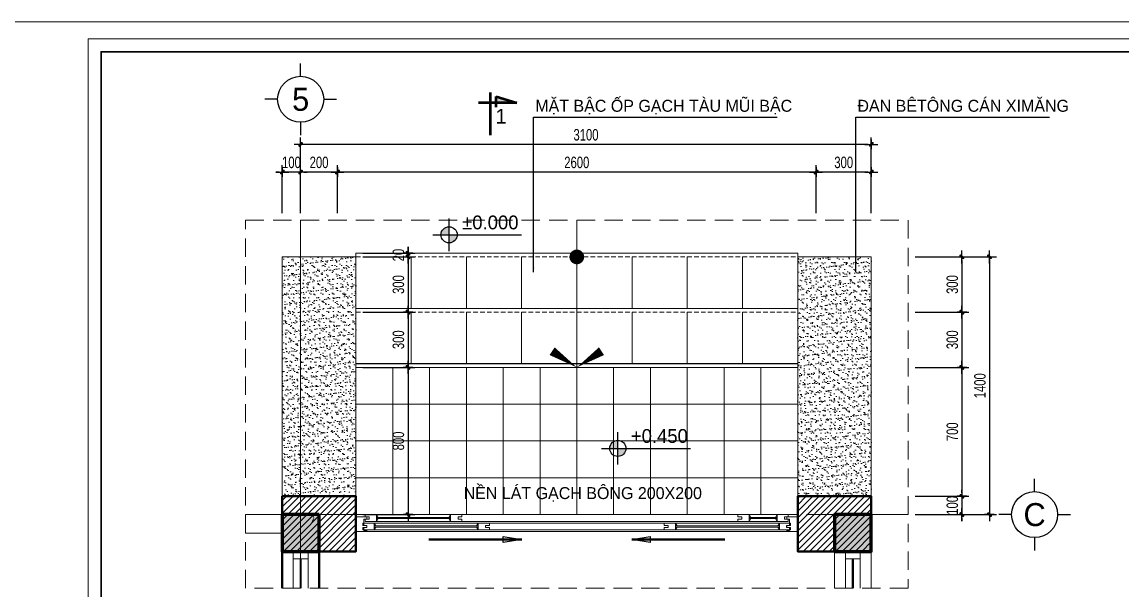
# Model space of a CAD drawing. Header units: inches. Extents: x 88947 to 296847, y 35049 to 161062.
# Drawn here: x 222946 to 228921, y 84469 to 87555 of the extents above; entities that cross this region are included whole.
import ezdxf
from ezdxf.enums import TextEntityAlignment as Align

# ---------------------------------------------------------------- set-up
doc = ezdxf.new("R2010")
doc.units = ezdxf.units.IN
doc.header["$MEASUREMENT"] = 0
doc.header["$PDMODE"] = 1
for name, pattern in [('ACAD_ISO03W100', [30, 12, -18]), ('CENTER', [50.8, 31.75, -6.35, 6.35, -6.35]), ('DASHED', [0.75, 0.5, -0.25])]:
    doc.linetypes.add(name, pattern=pattern)
for name, color, linetype, lineweight in [('A-Dims', 145, 'Continuous', 25), ('A-Text', 30, 'Continuous', 9), ('A-Wall', 2, 'Continuous', 35), ('CUA', 42, 'Continuous', 20), ('DIM', 7, 'Continuous', 25), ('GHICHU', 40, 'Continuous', 18), ('HACTH', 8, 'Continuous', 5), ('HATCH', 8, 'Continuous', 5), ('KHUNG 1', 6, 'Continuous', 70), ('KHUNG 2', 144, 'Continuous', 18), ('KY HIEU', 4, 'Continuous', 25), ('NETCAT', 4, 'Continuous', 53), ('NETMANH', 192, 'Continuous', 18), ('netthay', 254, 'Continuous', 25), ('THAY', 3, 'Continuous', 18), ('TRUC', 252, 'ACAD_ISO03W100', 13), ('TUONG', 4, 'Continuous', 50)]:
    doc.layers.add(name, color=color, linetype=linetype, lineweight=lineweight)
doc.layers.add('text', color=2, linetype='Continuous')
doc.styles.add('FRANKO', font='VFRANKO.TTF')
doc.styles.add('TEXT', font='VHELVCN.TTF')
doc.styles.add('tieude', font='VSOUVB.TTF')
doc.styles.add('VHELVEN', font='VHELVEN.TTF')
doc.styles.add('VNI-HELVE', font='VHELVEN.TTF')
doc.styles.add('VNI-HELVE-CONDENSE', font='VNARIAL.TTF', dxfattribs={"width": 0.7})
doc.dimstyles.new('TAS-50', dxfattribs={"dimscale": 25, "dimtxt": 2.5, "dimasz": 0.7, "dimexe": 1.5, "dimexo": 1.5, "dimgap": 0.8, "dimtad": 1, "dimdec": 0, "dimzin": 3, "dimdsep": 46, "dimtxsty": 'VNI-HELVE-CONDENSE', "dimblk": 'TICK', "dimcen": 2.5, "dimclrt": 71, "dimazin": 2, "dimtfac": 0.75, "dimtdec": 0, "dimtix": 1, "dimtmove": 2, "dimatfit": 2, "dimldrblk": 'TICK123', "dimfxl": 1.5, "dimtolj": 1, "dimtzin": 0, "dimarcsym": 0})
doc.dimstyles.new('TL 50', dxfattribs={"dimscale": 50, "dimtxt": 1.25, "dimasz": 0.5, "dimexe": 1, "dimexo": 1, "dimgap": 0.5, "dimtad": 1, "dimdec": 0, "dimzin": 3, "dimdsep": 46, "dimtxsty": 'VNI-HELVE-CONDENSE', "dimblk": 'DOT', "dimcen": 2, "dimclrt": 7, "dimazin": 2, "dimtfac": 0.75, "dimtdec": 0, "dimtix": 1, "dimtmove": 2, "dimatfit": 2, "dimfxl": 1.5, "dimtolj": 1, "dimtzin": 0, "dimarcsym": 0})
doc.dimstyles.new('TL100', dxfattribs={"dimscale": 0, "dimtxt": 250, "dimasz": 200, "dimexe": 100, "dimexo": 100, "dimgap": 100, "dimtad": 1, "dimdec": 0, "dimzin": 0, "dimdsep": 46, "dimtxsty": 'VNI-HELVE-CONDENSE', "dimblk": 'ARCHTICK', "dimcen": -6, "dimdle": 10, "dimclrd": 253, "dimclre": 256, "dimclrt": 256, "dimadec": 0, "dimazin": 0, "dimtfac": 0.005, "dimtdec": 0, "dimtix": 1, "dimtmove": 2, "dimatfit": 3, "dimldrblk": 'CLOSEDBLANK', "dimfxl": 1, "dimtolj": 1, "dimtzin": 0, "dimlwd": -1, "dimarcsym": 0})

# ---------------------------------------------------------------- blocks, each defined once
blk = doc.blocks.new('_ArchTick')
at = {"color": 0, "linetype": 'ByBlock', "const_width": 0.15}
blk.add_lwpolyline([(-0.5, -0.5), (0.5, 0.5)], dxfattribs=at)
blk = doc.blocks.new('khung ten')
at = {"layer": 'A-Wall', "ltscale": 0.7}
blk.add_lwpolyline([(267204, -219099), (305804, -219099), (305804, -190799), (267204, -190799)], close=True, dxfattribs=at)
at = {"layer": 'KHUNG 2', "ltscale": 0.7}
blk.add_lwpolyline([(267004, -219299), (306004, -219299), (306004, -190599), (267004, -190599)], close=True, dxfattribs=at)
at = {"layer": 'NETMANH', "ltscale": 0.7}
blk.add_lwpolyline([(265004, -220042), (307004, -220042), (307004, -190342), (265004, -190342)], close=True, dxfattribs=at)
blk = doc.blocks.new('TICK')
at = {"layer": 'A-Dims', "color": 1}
for p, q in [((-2, 0), (2, 0)), ((0, 1.5), (0, -1.5))]:
    blk.add_line(p, q, dxfattribs=at)
at = {"layer": 'A-Dims', "color": 1, "const_width": 0.788}
blk.add_lwpolyline([(-0.33, -0.35), (0.38, 0.38)], dxfattribs=at)
at = {"layer": 'A-Dims', "color": 1, "const_width": 0.394}
for points in [[(0.24, 0.52, -0.414214), (0.52, 0.52, -1)], [(0.52, 0.52, -0.414214), (0.52, 0.24, -1)], [(-0.47, -0.21, 0.414214), (-0.47, -0.49, 1)], [(-0.47, -0.49, 0.414214), (-0.19, -0.49, 1)]]:
    blk.add_lwpolyline(points, format="xyb", dxfattribs=at)
blk = doc.blocks.new('*D1232')
at = {"layer": 'Defpoints', "color": 0}
for p in [(227259.6, 86739.5), (227259.6, 86478.3), (227559.6, 86478.3)]:
    blk.add_point(p, dxfattribs=at)
at = {"layer": 'DIM', "color": 0, "lineweight": -2}
for p, q in [((227259.6, 86515.8), (227259.6, 86777)), ((227559.6, 86515.8), (227559.6, 86777)), ((227542.1, 86739.5), (227277.1, 86739.5))]:
    blk.add_line(p, q, dxfattribs=at)
at = {"layer": 'DIM', "color": 0, "lineweight": -2, "xscale": 17.5, "yscale": 17.5, "zscale": 17.5, "rotation": 180}
blk.add_blockref('TICK', (227259.6, 86739.5), dxfattribs=at)
at = {"layer": 'DIM', "color": 0, "lineweight": -2, "xscale": 17.5, "yscale": 17.5, "zscale": 17.5}
blk.add_blockref('TICK', (227559.6, 86739.5), dxfattribs=at)
at = {"layer": 'DIM', "color": 71, "insert": (227409.6, 86791.5), "char_height": 62.5, "attachment_point": 5, "style": 'VNI-HELVE-CONDENSE'}
blk.add_mtext('\\A1;300', dxfattribs=at)
blk = doc.blocks.new('TICK123')
at = {"layer": 'A-Dims', "color": 1}
blk.add_lwpolyline([(0.05, 0, 0, 0.84, 0), (-2.11, 0, 8.4, 8.4, 0)], format="xyseb", dxfattribs=at)
blk = doc.blocks.new('*D1233')
at = {"layer": 'Defpoints', "color": 0}
for p in [(224659.6, 86739.5), (224659.6, 86478.3), (227259.6, 86478.3)]:
    blk.add_point(p, dxfattribs=at)
at = {"layer": 'DIM', "color": 0, "lineweight": -2}
for p, q in [((224659.6, 86515.8), (224659.6, 86777)), ((227259.6, 86515.8), (227259.6, 86777)), ((227242.1, 86739.5), (224677.1, 86739.5))]:
    blk.add_line(p, q, dxfattribs=at)
at = {"layer": 'DIM', "color": 0, "lineweight": -2, "xscale": 17.5, "yscale": 17.5, "zscale": 17.5, "rotation": 180}
blk.add_blockref('TICK', (224659.6, 86739.5), dxfattribs=at)
at = {"layer": 'DIM', "color": 0, "lineweight": -2, "xscale": 17.5, "yscale": 17.5, "zscale": 17.5}
blk.add_blockref('TICK', (227259.6, 86739.5), dxfattribs=at)
at = {"layer": 'DIM', "color": 71, "insert": (225959.6, 86791.4), "char_height": 62.5, "attachment_point": 5, "style": 'VNI-HELVE-CONDENSE'}
blk.add_mtext('\\A1;2600', dxfattribs=at)
blk = doc.blocks.new('*D1234')
at = {"layer": 'Defpoints', "color": 0}
for p in [(224459.6, 86739.5), (224459.6, 86478.3), (224659.6, 86478.3)]:
    blk.add_point(p, dxfattribs=at)
at = {"layer": 'DIM', "color": 0, "lineweight": -2}
for p, q in [((224459.6, 86515.8), (224459.6, 86777)), ((224659.6, 86515.8), (224659.6, 86777)), ((224642.1, 86739.5), (224477.1, 86739.5))]:
    blk.add_line(p, q, dxfattribs=at)
at = {"layer": 'DIM', "color": 0, "lineweight": -2, "xscale": 17.5, "yscale": 17.5, "zscale": 17.5, "rotation": 180}
blk.add_blockref('TICK', (224459.6, 86739.5), dxfattribs=at)
at = {"layer": 'DIM', "color": 0, "lineweight": -2, "xscale": 17.5, "yscale": 17.5, "zscale": 17.5}
blk.add_blockref('TICK', (224659.6, 86739.5), dxfattribs=at)
at = {"layer": 'DIM', "color": 71, "insert": (224559.6, 86791.4), "char_height": 62.5, "attachment_point": 5, "style": 'VNI-HELVE-CONDENSE'}
blk.add_mtext('\\A1;200', dxfattribs=at)
blk = doc.blocks.new('*D1235')
at = {"layer": 'Defpoints', "color": 0}
for p in [(224359.6, 86739.5), (224359.6, 86478.3), (224459.6, 86478.3)]:
    blk.add_point(p, dxfattribs=at)
at = {"layer": 'DIM', "color": 0, "lineweight": -2}
for p, q in [((224359.6, 86515.8), (224359.6, 86777)), ((224459.6, 86515.8), (224459.6, 86777)), ((224342.1, 86739.5), (224324.6, 86739.5)), ((224459.6, 86739.5), (224359.6, 86739.5)), ((224477.1, 86739.5), (224494.6, 86739.5))]:
    blk.add_line(p, q, dxfattribs=at)
at = {"layer": 'DIM', "color": 0, "lineweight": -2, "xscale": 17.5, "yscale": 17.5, "zscale": 17.5}
blk.add_blockref('TICK', (224359.6, 86739.5), dxfattribs=at)
at = {"layer": 'DIM', "color": 0, "lineweight": -2, "xscale": 17.5, "yscale": 17.5, "zscale": 17.5, "rotation": 180}
blk.add_blockref('TICK', (224459.6, 86739.5), dxfattribs=at)
at = {"layer": 'DIM', "color": 71, "insert": (224409.6, 86791.4), "char_height": 62.5, "attachment_point": 5, "style": 'VNI-HELVE-CONDENSE'}
blk.add_mtext('\\A1;100', dxfattribs=at)
blk = doc.blocks.new('*D1236')
at = {"layer": 'Defpoints', "color": 0}
for p in [(224459.6, 86889.5), (224459.6, 86478.3), (227559.6, 86478.3)]:
    blk.add_point(p, dxfattribs=at)
at = {"layer": 'DIM', "color": 0, "lineweight": -2}
for p, q in [((224459.6, 86515.8), (224459.6, 86927)), ((227542.1, 86889.5), (224477.1, 86889.5)), ((227559.6, 86515.8), (227559.6, 86927))]:
    blk.add_line(p, q, dxfattribs=at)
at = {"layer": 'DIM', "color": 0, "lineweight": -2, "xscale": 17.5, "yscale": 17.5, "zscale": 17.5, "rotation": 180}
blk.add_blockref('TICK', (224459.6, 86889.5), dxfattribs=at)
at = {"layer": 'DIM', "color": 0, "lineweight": -2, "xscale": 17.5, "yscale": 17.5, "zscale": 17.5}
blk.add_blockref('TICK', (227559.6, 86889.5), dxfattribs=at)
at = {"layer": 'DIM', "color": 71, "insert": (226009.6, 86941.5), "char_height": 62.5, "attachment_point": 5, "style": 'VNI-HELVE-CONDENSE'}
blk.add_mtext('\\A1;3100', dxfattribs=at)
blk = doc.blocks.new('*D1237')
at = {"layer": 'Defpoints', "color": 0}
for p in [(227759.6, 86278.3), (227759.6, 85978.3), (228051.5, 85978.3)]:
    blk.add_point(p, dxfattribs=at)
at = {"layer": 'DIM', "color": 0, "lineweight": -2}
for p, q in [((227797.1, 86278.3), (228089, 86278.3)), ((228051.5, 86260.8), (228051.5, 85995.8)), ((227797.1, 85978.3), (228089, 85978.3))]:
    blk.add_line(p, q, dxfattribs=at)
at = {"layer": 'DIM', "color": 0, "lineweight": -2, "xscale": 17.5, "yscale": 17.5, "zscale": 17.5}
for p, rotation in [((228051.5, 86278.3), 90), ((228051.5, 85978.3), 270)]:
    blk.add_blockref('TICK', p, dxfattribs=dict(at, rotation=rotation))
at = {"layer": 'DIM', "color": 71, "insert": (227999.6, 86128.3), "char_height": 62.5, "attachment_point": 5, "rotation": 90, "style": 'VNI-HELVE-CONDENSE'}
blk.add_mtext('\\A1;300', dxfattribs=at)
blk = doc.blocks.new('*D1238')
at = {"layer": 'Defpoints', "color": 0}
for p in [(227759.6, 85978.3), (227759.6, 85678.3), (228051.5, 85678.3)]:
    blk.add_point(p, dxfattribs=at)
at = {"layer": 'DIM', "color": 0, "lineweight": -2}
for p, q in [((227797.1, 85978.3), (228089, 85978.3)), ((228051.5, 85960.8), (228051.5, 85695.8)), ((227797.1, 85678.3), (228089, 85678.3))]:
    blk.add_line(p, q, dxfattribs=at)
at = {"layer": 'DIM', "color": 0, "lineweight": -2, "xscale": 17.5, "yscale": 17.5, "zscale": 17.5}
for p, rotation in [((228051.5, 85978.3), 90), ((228051.5, 85678.3), 270)]:
    blk.add_blockref('TICK', p, dxfattribs=dict(at, rotation=rotation))
at = {"layer": 'DIM', "color": 71, "insert": (227999.6, 85828.3), "char_height": 62.5, "attachment_point": 5, "rotation": 90, "style": 'VNI-HELVE-CONDENSE'}
blk.add_mtext('\\A1;300', dxfattribs=at)
blk = doc.blocks.new('*D1239')
at = {"layer": 'Defpoints', "color": 0}
for p in [(227759.6, 85678.3), (227759.6, 84978.3), (228051.5, 84978.3)]:
    blk.add_point(p, dxfattribs=at)
at = {"layer": 'DIM', "color": 0, "lineweight": -2}
for p, q in [((227797.1, 85678.3), (228089, 85678.3)), ((228051.5, 85660.8), (228051.5, 84995.8)), ((227797.1, 84978.3), (228089, 84978.3))]:
    blk.add_line(p, q, dxfattribs=at)
at = {"layer": 'DIM', "color": 0, "lineweight": -2, "xscale": 17.5, "yscale": 17.5, "zscale": 17.5}
for p, rotation in [((228051.5, 85678.3), 90), ((228051.5, 84978.3), 270)]:
    blk.add_blockref('TICK', p, dxfattribs=dict(at, rotation=rotation))
at = {"layer": 'DIM', "color": 71, "insert": (227999.7, 85328.3), "char_height": 62.5, "attachment_point": 5, "rotation": 90, "style": 'VNI-HELVE-CONDENSE'}
blk.add_mtext('\\A1;700', dxfattribs=at)
blk = doc.blocks.new('*D1240')
at = {"layer": 'Defpoints', "color": 0}
for p in [(227759.6, 86278.3), (227759.6, 84878.3), (228201.5, 84878.3)]:
    blk.add_point(p, dxfattribs=at)
at = {"layer": 'DIM', "color": 0, "lineweight": -2}
for p, q in [((227797.1, 86278.3), (228239, 86278.3)), ((228201.5, 86260.8), (228201.5, 84895.8)), ((227797.1, 84878.3), (228239, 84878.3))]:
    blk.add_line(p, q, dxfattribs=at)
at = {"layer": 'DIM', "color": 0, "lineweight": -2, "xscale": 17.5, "yscale": 17.5, "zscale": 17.5}
for p, rotation in [((228201.5, 86278.3), 90), ((228201.5, 84878.3), 270)]:
    blk.add_blockref('TICK', p, dxfattribs=dict(at, rotation=rotation))
at = {"layer": 'DIM', "color": 71, "insert": (228149.7, 85578.3), "char_height": 62.5, "attachment_point": 5, "rotation": 90, "style": 'VNI-HELVE-CONDENSE'}
blk.add_mtext('\\A1;1400', dxfattribs=at)
blk = doc.blocks.new('TRUCCOT')
for p, q in [((0, -140), (0, 0)), ((-250, -390), (-390, -390)), ((250, -390), (390, -390)), ((0, -640), (0, -780))]:
    blk.add_line(p, q)
blk.add_circle((0, -390), 250)
at = {"layer": 'GHICHU', "style": 'VHELVEN'}
blk.add_attdef('TRUC', text='', height=280, dxfattribs=at).set_placement((0, -390), align=Align.MIDDLE_CENTER)
blk = doc.blocks.new('*D2847')
at = {"layer": 'Defpoints', "color": 0}
for p in [(224759.6, 86298.3), (224759.6, 86278.3), (225042.7, 86278.3)]:
    blk.add_point(p, dxfattribs=at)
at = {"layer": 'DIM', "color": 0, "lineweight": -2}
for p, q in [((224797.1, 86298.3), (225080.2, 86298.3)), ((225042.7, 86315.8), (225042.7, 86333.3)), ((225042.7, 86298.3), (225042.7, 86278.3)), ((224797.1, 86278.3), (225080.2, 86278.3)), ((225042.7, 86260.8), (225042.7, 86243.3))]:
    blk.add_line(p, q, dxfattribs=at)
at = {"layer": 'DIM', "color": 0, "lineweight": -2, "xscale": 17.5, "yscale": 17.5, "zscale": 17.5}
for p, rotation in [((225042.7, 86298.3), 270), ((225042.7, 86278.3), 90)]:
    blk.add_blockref('TICK', p, dxfattribs=dict(at, rotation=rotation))
at = {"layer": 'DIM', "color": 71, "insert": (224990.8, 86288.3), "char_height": 62.5, "attachment_point": 5, "rotation": 90, "style": 'VNI-HELVE-CONDENSE'}
blk.add_mtext('\\A1;20', dxfattribs=at)
blk = doc.blocks.new('*D2848')
at = {"layer": 'Defpoints', "color": 0}
for p in [(224759.6, 86278.3), (224759.6, 85978.3), (225042.7, 85978.3)]:
    blk.add_point(p, dxfattribs=at)
at = {"layer": 'DIM', "color": 0, "lineweight": -2}
for p, q in [((224797.1, 86278.3), (225080.2, 86278.3)), ((225042.7, 86260.8), (225042.7, 85995.8)), ((224797.1, 85978.3), (225080.2, 85978.3))]:
    blk.add_line(p, q, dxfattribs=at)
at = {"layer": 'DIM', "color": 0, "lineweight": -2, "xscale": 17.5, "yscale": 17.5, "zscale": 17.5}
for p, rotation in [((225042.7, 86278.3), 90), ((225042.7, 85978.3), 270)]:
    blk.add_blockref('TICK', p, dxfattribs=dict(at, rotation=rotation))
at = {"layer": 'DIM', "color": 71, "insert": (224990.8, 86128.3), "char_height": 62.5, "attachment_point": 5, "rotation": 90, "style": 'VNI-HELVE-CONDENSE'}
blk.add_mtext('\\A1;300', dxfattribs=at)
blk = doc.blocks.new('*D2849')
at = {"layer": 'Defpoints', "color": 0}
for p in [(224759.6, 85978.3), (224759.6, 85678.3), (225042.7, 85678.3)]:
    blk.add_point(p, dxfattribs=at)
at = {"layer": 'DIM', "color": 0, "lineweight": -2}
for p, q in [((224797.1, 85978.3), (225080.2, 85978.3)), ((225042.7, 85960.8), (225042.7, 85695.8)), ((224797.1, 85678.3), (225080.2, 85678.3))]:
    blk.add_line(p, q, dxfattribs=at)
at = {"layer": 'DIM', "color": 0, "lineweight": -2, "xscale": 17.5, "yscale": 17.5, "zscale": 17.5}
for p, rotation in [((225042.7, 85978.3), 90), ((225042.7, 85678.3), 270)]:
    blk.add_blockref('TICK', p, dxfattribs=dict(at, rotation=rotation))
at = {"layer": 'DIM', "color": 71, "insert": (224990.8, 85828.3), "char_height": 62.5, "attachment_point": 5, "rotation": 90, "style": 'VNI-HELVE-CONDENSE'}
blk.add_mtext('\\A1;300', dxfattribs=at)
blk = doc.blocks.new('*D2850')
at = {"layer": 'Defpoints', "color": 0}
for p in [(224759.6, 85678.3), (224759.6, 84878.3), (225042.7, 84878.3)]:
    blk.add_point(p, dxfattribs=at)
at = {"layer": 'DIM', "color": 0, "lineweight": -2}
for p, q in [((224797.1, 85678.3), (225080.2, 85678.3)), ((225042.7, 85660.8), (225042.7, 84895.8)), ((224797.1, 84878.3), (225080.2, 84878.3))]:
    blk.add_line(p, q, dxfattribs=at)
at = {"layer": 'DIM', "color": 0, "lineweight": -2, "xscale": 17.5, "yscale": 17.5, "zscale": 17.5}
for p, rotation in [((225042.7, 85678.3), 90), ((225042.7, 84878.3), 270)]:
    blk.add_blockref('TICK', p, dxfattribs=dict(at, rotation=rotation))
at = {"layer": 'DIM', "color": 71, "insert": (224990.8, 85278.3), "char_height": 62.5, "attachment_point": 5, "rotation": 90, "style": 'VNI-HELVE-CONDENSE'}
blk.add_mtext('\\A1;800', dxfattribs=at)
blk = doc.blocks.new('cd2')
h = blk.add_hatch(color=256)
h.paths.add_polyline_path([(0, 110, 0.414214), (-110, 0), (0, 0)])
h.paths.add_polyline_path([(0, -110, 0.414214), (110, 0), (0, 0)])
for p, q in [((0, -220), (0, 220)), ((-220, 0), (985, 0))]:
    blk.add_line(p, q)
blk.add_circle((0, 0), 110)
at = {"style": 'TEXT'}
blk.add_attdef('CAO ÑOÄ', (178, 75), '', height=200, dxfattribs=at)
blk = doc.blocks.new('dc')
at = {"layer": 'NETCAT'}
blk.add_hatch(color=256, dxfattribs=at).paths.add_polyline_path([(828, 672), (828, 147), (989, 147)])
for p, q in [((828, 672), (828, -310)), ((989, 147), (828, 672)), ((0, 0), (1087, 0)), ((717, 147), (989, 147))]:
    blk.add_line(p, q, dxfattribs=at)
at = {"style": 'VNI-HELVE', "flags": 4}
blk.add_attdef('E', text='', height=375, dxfattribs=at).set_placement((482, 272), align=Align.MIDDLE_CENTER)
blk = doc.blocks.new('_Dot')
at = {"layer": 'netthay', "color": 0, "lineweight": -2}
blk.add_line((-0.5, 0), (-1, 0), dxfattribs=at)
at = {"layer": 'netthay', "color": 0, "const_width": 0.5}
blk.add_lwpolyline([(-0.25, 0, 1), (0.25, 0, 1)], format="xyb", close=True, dxfattribs=at)
blk = doc.blocks.new('*D2464')
at = {"layer": 'Defpoints', "color": 0}
for p in [(227759.6, 84978.3), (227759.6, 84878.3), (228051.5, 84878.3)]:
    blk.add_point(p, dxfattribs=at)
at = {"layer": 'DIM', "color": 0, "lineweight": -2}
for p, q in [((227797.1, 84978.3), (228089, 84978.3)), ((228051.5, 84995.8), (228051.5, 85013.3)), ((228051.5, 84978.3), (228051.5, 84878.3)), ((227797.1, 84878.3), (228089, 84878.3)), ((228051.5, 84860.8), (228051.5, 84843.3))]:
    blk.add_line(p, q, dxfattribs=at)
at = {"layer": 'DIM', "color": 0, "lineweight": -2, "xscale": 17.5, "yscale": 17.5, "zscale": 17.5}
for p, rotation in [((228051.5, 84978.3), 270), ((228051.5, 84878.3), 90)]:
    blk.add_blockref('TICK', p, dxfattribs=dict(at, rotation=rotation))
at = {"layer": 'DIM', "color": 71, "insert": (227999.7, 84928.3), "char_height": 62.5, "attachment_point": 5, "rotation": 90, "style": 'VNI-HELVE-CONDENSE'}
blk.add_mtext('\\A1;100', dxfattribs=at)

msp = doc.modelspace()

# ---------------------------------------------------------------- hatches: boundary and pattern name
at = {"layer": 'HACTH'}
h = msp.add_hatch(dxfattribs=at)
h.set_pattern_fill('TAS_GACH300X300', color=256, style=0, pattern_type=2)
h.set_pattern_definition([(0, (224759.63, 85998.67), (0, 300), []), (90, (224759.63, 85998.67), (-300, 2e-14), [300, 0])])
h.paths.add_polyline_path([(225959.6, 85998.3), (225959.6, 86258.3, -0.414214), (225939.6, 86278.3), (224759.6, 86278.3), (224759.6, 85998.3)])
h.paths.add_polyline_path([(224943.3, 86241.1), (224943.3, 86335.5), (225038.3, 86335.5), (225038.3, 86241.1)], flags=9)
h.paths.add_polyline_path([(224943.2, 86064.4), (224943.2, 86192.2), (225038.3, 86192.2), (225038.3, 86064.4)], flags=24)
h = msp.add_hatch(dxfattribs=at)
h.set_pattern_fill('AR-SAND', color=256, scale=20, style=0)
h.set_pattern_definition([(37.5, (224359.634, 84878.298), (-1.2599, 38.5365), [0, -30.4, 0, -34, 0, -32.5]), (7.5, (224359.634, 84878.3), (35.3955, 56.443), [0, -16.4, 0, -27.4, 0, -10.5]), (327.5, (224335.034, 84878.298), (62.2828, 0.1132), [0, -10, 0, -36, 0, -47]), (317.5, (224335.034, 84878.3), (60.1225, 17.5535), [0, -5, 0, -23.6, 0, -27])])
h.paths.add_polyline_path([(224459.6, 84978.3), (224759.6, 84978.3), (224759.6, 86278.3), (224459.6, 86278.3)])
h.paths.add_polyline_path([(224359.6, 84978.3), (224459.6, 84978.3), (224459.6, 86278.3), (224359.6, 86278.3)])
h = msp.add_hatch(dxfattribs=at)
h.set_pattern_fill('TAS_GACH300X300', color=256, style=0, pattern_type=2)
h.set_pattern_definition([(0, (225959.63, 85998.67), (0, 300), []), (90, (225959.63, 85998.67), (-300, 2e-14), [300, 0])])
h.paths.add_polyline_path([(227159.6, 85998.3), (227159.6, 86278.3), (225979.6, 86278.3, -0.414214), (225959.6, 86258.3), (225959.6, 85998.3)])
h = msp.add_hatch(dxfattribs=at)
h.set_pattern_fill('AR-SAND', color=256, scale=20, style=0)
h.set_pattern_definition([(37.5, (165411.345, 105828.11), (-1.259867, 38.536475), [0, -30.4, 0, -34, 0, -32.5]), (7.5, (165411.345, 105828.11), (35.395534, 56.44292), [0, -16.4, 0, -27.4, 0, -10.5]), (327.5, (165386.745, 105828.11), (62.282837, 0.113181), [0, -10, 0, -36, 0, -47]), (317.5, (165386.745, 105828.11), (60.12253, 17.55351), [0, -5, 0, -23.6, 0, -27])])
h.paths.add_polyline_path([(227159.6, 84978.3), (227559.6, 84978.3), (227559.6, 86278.3), (227159.6, 86278.3)])
h = msp.add_hatch(dxfattribs=at)
h.set_pattern_fill('TAS_GACH300X300', color=256, style=0, pattern_type=2)
h.set_pattern_definition([(0, (224759.63, 85698.67), (0, 300), []), (90, (224759.63, 85698.67), (-300, 2e-14), [300, 0])])
h.paths.add_polyline_path([(227159.6, 85698.3), (227159.6, 85978.3), (225959.6, 85978.3), (225959.6, 85698.3)])
h.paths.add_polyline_path([(225959.6, 85698.3), (225959.6, 85978.3), (224759.6, 85978.3), (224759.6, 85698.3)])
h.paths.add_polyline_path([(224943.2, 85764.4), (224943.2, 85892.2), (225038.3, 85892.2), (225038.3, 85764.4)], flags=24)
at = {"layer": 'HATCH'}
h = msp.add_hatch(dxfattribs=at)
h.set_pattern_fill('TAS_GACH400X400', color=256, scale=0.5, style=0, pattern_type=2)
h.set_pattern_definition([(0, (227159.63, 84878.49), (0, 200), []), (90, (227159.63, 84878.49), (-200, 1e-14), [200, 0])])
h.paths.add_polyline_path([(224759.6, 85678.3), (227159.6, 85678.3), (227159.6, 84878.3), (224759.6, 84878.3)])
h = msp.add_hatch(dxfattribs=at)
h.set_pattern_fill('ANSI31', color=256, scale=200, style=0)
h.set_pattern_definition([(45, (224359.634, 84778.298), (-17.6777, 17.6777), [])])
h.paths.add_polyline_path([(224359.6, 84678.3), (224759.6, 84678.3), (224759.6, 84978.3), (224359.6, 84978.3)])
h = msp.add_hatch(dxfattribs=at)
h.set_pattern_fill('ANSI31', color=256, scale=200, style=0)
h.set_pattern_definition([(45, (227259.634, 84678.298), (-17.6777, 17.6777), [])])
h.paths.add_polyline_path([(227559.6, 84678.3), (227159.6, 84678.3), (227159.6, 84978.3), (227559.6, 84978.3)])

# ---------------------------------------------------------------- linework, layer by layer
at = {"layer": 'CUA', "ltscale": 0.5}
for p, q in [((224530.6, 84862.8), (224521.6, 84878.3)), ((224521.6, 84841.3), (224530.6, 84856.8)), ((224880.6, 84862.8), (224871.6, 84878.3)), ((225273.6, 84862.8), (224871.6, 84862.8)), ((225273.6, 84856.8), (224871.6, 84856.8)), ((224871.6, 84841.3), (224880.6, 84856.8)), ((225264.6, 84862.8), (225273.6, 84878.3)), ((225273.6, 84841.3), (225264.6, 84856.8)), ((226904.6, 84862.8), (226895.6, 84878.3)), ((227047.6, 84862.8), (226895.6, 84862.8)), ((227047.6, 84856.8), (226895.6, 84856.8)), ((226895.6, 84841.3), (226904.6, 84856.8)), ((227038.6, 84862.8), (227047.6, 84878.3)), ((227047.6, 84841.3), (227038.6, 84856.8)), ((224868.1, 84816.8), (224859.1, 84832.3)), ((224859.1, 84816.8), (225423.6, 84816.8)), ((224859.1, 84810.8), (225423.6, 84810.8)), ((224859.1, 84795.3), (224868.1, 84810.8)), ((225414.6, 84816.8), (225423.6, 84832.3)), ((225423.6, 84795.3), (225414.6, 84810.8)), ((226504.6, 84816.8), (226495.6, 84832.3)), ((227060.1, 84816.8), (226495.6, 84816.8)), ((227060.1, 84810.8), (226495.6, 84810.8)), ((226495.6, 84795.3), (226504.6, 84810.8)), ((227051.1, 84816.8), (227060.1, 84832.3)), ((227060.1, 84795.3), (227051.1, 84810.8))]:
    msp.add_line(p, q, dxfattribs=at)
for points in [[(224818.6, 84791.4), (224818.6, 84785.8), (224759.6, 84785.8), (224759.6, 84865.8), (224818.6, 84865.8), (224818.6, 84853.8), (224803.6, 84853.8), (224803.6, 84819.8), (224818.6, 84819.8), (224818.6, 84807.8), (224803.6, 84807.8), (224803.6, 84791.4)], [(224832.2, 84853.8), (224832.2, 84865.8), (224810.6, 84865.8), (224810.6, 84878.3), (224871.6, 84878.3), (224871.6, 84841.3), (224810.6, 84841.3), (224810.6, 84853.8)], [(225315.1, 84853.8), (225315.1, 84865.8), (225334.6, 84865.8), (225334.6, 84878.3), (225273.6, 84878.3), (225273.6, 84841.3), (225334.6, 84841.3), (225334.6, 84853.8)], [(226856.2, 84853.8), (226856.2, 84865.8), (226834.6, 84865.8), (226834.6, 84878.3), (226895.6, 84878.3), (226895.6, 84841.3), (226834.6, 84841.3), (226834.6, 84853.8)], [(227087.1, 84853.8), (227087.1, 84865.8), (227108.6, 84865.8), (227108.6, 84878.3), (227047.6, 84878.3), (227047.6, 84841.3), (227108.6, 84841.3), (227108.6, 84853.8)], [(227100.6, 84791.4), (227100.6, 84785.8), (227159.6, 84785.8), (227159.6, 84865.8), (227100.6, 84865.8), (227100.6, 84853.8), (227115.6, 84853.8), (227115.6, 84819.8), (227100.6, 84819.8), (227100.6, 84807.8), (227115.6, 84807.8), (227115.6, 84791.4)], [(224819.7, 84807.8), (224819.7, 84819.8), (224798.1, 84819.8), (224798.1, 84832.3), (224859.1, 84832.3), (224859.1, 84795.3), (224798.1, 84795.3), (224798.1, 84807.8)], [(225463.1, 84807.8), (225463.1, 84819.8), (225484.6, 84819.8), (225484.6, 84832.3), (225423.6, 84832.3), (225423.6, 84795.3), (225484.6, 84795.3), (225484.6, 84807.8)], [(226456.2, 84807.8), (226456.2, 84819.8), (226434.6, 84819.8), (226434.6, 84832.3), (226495.6, 84832.3), (226495.6, 84795.3), (226434.6, 84795.3), (226434.6, 84807.8)], [(227099.6, 84807.8), (227099.6, 84819.8), (227121.1, 84819.8), (227121.1, 84832.3), (227060.1, 84832.3), (227060.1, 84795.3), (227121.1, 84795.3), (227121.1, 84807.8)]]:
    msp.add_lwpolyline(points, close=True, dxfattribs=at)
at = {"layer": 'CUA'}
for points in [[(227108.6, 84878.3), (224810.6, 84878.3)], [(227108.6, 84841.3), (224810.6, 84841.3)], [(227108.6, 84832.3), (224810.6, 84832.3)], [(227108.6, 84795.3), (224810.6, 84795.3)], [(227159.6, 84785.8), (224759.6, 84785.8)], [(224419.6, 84678.3), (224419.6, 84478.3)], [(224419.6, 84678.3), (224419.6, 84478.3)], [(224499.6, 84678.3), (224499.6, 84478.3)], [(224499.6, 84678.3), (224499.6, 84478.3)], [(227419.6, 84678.3), (227419.6, 84478.3)], [(227499.6, 84678.3), (227499.6, 84478.3)]]:
    msp.add_lwpolyline(points, dxfattribs=at)
for points in [[(224419.6, 84678.3), (224499.6, 84678.3), (224499.6, 84638.3), (224419.6, 84638.3)], [(224419.6, 84678.3), (224499.6, 84678.3), (224499.6, 84638.3), (224419.6, 84638.3)], [(227419.6, 84678.3), (227499.6, 84678.3), (227499.6, 84638.3), (227419.6, 84638.3)]]:
    msp.add_lwpolyline(points, close=True, dxfattribs=at)
at = {"layer": 'HACTH'}
msp.add_lwpolyline([(224459.6, 84478.3), (224459.6, 86478.3)], dxfattribs=at)
at = {"layer": 'HATCH'}
msp.add_lwpolyline([(225959.6, 85678.3), (225959.6, 86478.3)], dxfattribs=at)
at = {"layer": 'HATCH', "const_width": 40}
msp.add_lwpolyline([(225959.6, 86258.3, -1), (225959.6, 86298.3, -1)], format="xyb", close=True, dxfattribs=at)
at = {"layer": 'HATCH'}
for points in [[(225825.5, 85766.1, 50, 0, 0), (225959.6, 85678.3, 0, 0, 0)], [(226093.8, 85766.1, 50, 0, 0), (225959.6, 85678.3, 0, 0, 0)]]:
    msp.add_lwpolyline(points, format="xyseb", dxfattribs=at)
msp.add_lwpolyline([(224759.6, 85678.3), (227159.6, 85678.3), (227159.6, 84878.3), (224759.6, 84878.3)], close=True, dxfattribs=at)
at = {"layer": 'HATCH', "const_width": 12}
for points in [[(224459.6, 84638.3), (224459.6, 84478.3)], [(224459.6, 84638.3), (224459.6, 84478.3)], [(227459.6, 84638.3), (227459.6, 84478.3)]]:
    msp.add_lwpolyline(points, dxfattribs=at)
at = {"layer": 'KHUNG 1'}
for points in [[(224559.6, 84878.3), (224359.6, 84878.3), (224359.6, 84678.3), (224559.6, 84678.3)], [(224559.6, 84878.3), (224359.6, 84878.3), (224359.6, 84678.3), (224559.6, 84678.3)], [(227559.6, 84878.3), (227359.6, 84878.3), (227359.6, 84678.3), (227559.6, 84678.3)]]:
    msp.add_lwpolyline(points, close=True, dxfattribs=at)
for points in [[(224559.6, 84678.3), (224359.6, 84678.3), (224559.6, 84878.3), (224359.6, 84878.3)], [(224559.6, 84678.3), (224359.6, 84678.3), (224559.6, 84878.3), (224359.6, 84878.3)], [(227559.6, 84678.3), (227359.6, 84678.3), (227559.6, 84878.3), (227359.6, 84878.3)]]:
    msp.add_solid(points, dxfattribs=at)
at = {"layer": 'KHUNG 2', "linetype": 'DASHED', "ltscale": 200}
msp.add_lwpolyline([(224159.6, 86478.3), (227759.6, 86478.3), (227759.6, 84478.3), (224159.6, 84478.3)], close=True, dxfattribs=at)
at = {"layer": 'THAY'}
for points in [[(224759.6, 86298.3), (227159.6, 86298.3)], [(224759.6, 86278.3), (224759.6, 86298.3)], [(227159.6, 86278.3), (227159.6, 86298.3)], [(224759.6, 85998.3), (227159.6, 85998.3)], [(224759.6, 85698.3), (227159.6, 85698.3)], [(224359.6, 84878.3), (224159.6, 84878.3)], [(224359.6, 84778.3), (224159.6, 84778.3)], [(224359.6, 84478.3), (224359.6, 84678.3), (224559.6, 84678.3), (224559.6, 84478.3)], [(224359.6, 84478.3), (224359.6, 84678.3), (224559.6, 84678.3), (224559.6, 84478.3)], [(227359.6, 84478.3), (227359.6, 84678.3), (227559.6, 84678.3), (227559.6, 84478.3)]]:
    msp.add_lwpolyline(points, dxfattribs=at)
for points in [[(224359.6, 86278.3), (224759.6, 86278.3), (224759.6, 84978.3), (224359.6, 84978.3)], [(227559.6, 86278.3), (227159.6, 86278.3), (227159.6, 84978.3), (227559.6, 84978.3)]]:
    msp.add_lwpolyline(points, close=True, dxfattribs=at)
at = {"layer": 'THAY', "linetype": 'DASHED', "ltscale": 50}
for points in [[(224759.6, 86278.3), (227559.6, 86278.3)], [(224759.6, 85978.3), (227159.6, 85978.3)], [(224759.6, 85678.3), (227159.6, 85678.3)]]:
    msp.add_lwpolyline(points, dxfattribs=at)
at = {"layer": 'TRUC', "linetype": 'CENTER', "ltscale": 20}
msp.add_lwpolyline([(224159.6, 84878.3), (227759.6, 84878.3)], dxfattribs=at)
at = {"layer": 'TUONG'}
for points in [[(224359.6, 84678.3), (224759.6, 84678.3), (224759.6, 84978.3), (224359.6, 84978.3)], [(224359.6, 84678.3), (224759.6, 84678.3), (224759.6, 84978.3), (224359.6, 84978.3)], [(227559.6, 84678.3), (227159.6, 84678.3), (227159.6, 84978.3), (227559.6, 84978.3)]]:
    msp.add_lwpolyline(points, close=True, dxfattribs=at)
msp.add_lwpolyline([(224359.6, 84478.3), (224359.6, 84678.3), (224559.6, 84678.3), (224559.6, 84478.3)], dxfattribs=at)

# ---------------------------------------------------------------- block references
ref = msp.add_blockref('dc', (225490.8, 86940), dxfattribs=dict(xscale=-0.2124999999650754, yscale=0.2125000000232831, zscale=0.2125, rotation=270))
ref.add_attrib('E', '1', dxfattribs={"height": 79.7, "style": 'tieude'}).set_placement((225548, 87042.4), align=Align.MIDDLE_CENTER)
at = {"layer": 'A-Text', "xscale": 0.3535714285681024, "yscale": 0.3535714286845177, "zscale": 0.3535714286832132}
msp.add_blockref('khung ten', (128899.4, 154854.2), dxfattribs=at)
at = {"layer": 'DIM'}
ref = msp.add_blockref('TRUCCOT', (224459.6, 87329.5), dxfattribs=dict(at, xscale=0.5, yscale=0.5, zscale=0.5))
ref.add_attrib('TRUC', '5', dxfattribs={"layer": 'GHICHU', "height": 125, "style": 'FRANKO'}).set_placement((224459.6, 87134.5), align=Align.MIDDLE_CENTER)
ref = msp.add_blockref('TRUCCOT', (228446.5, 85073.3), dxfattribs=dict(at, xscale=0.5, yscale=0.5, zscale=0.5))
ref.add_attrib('TRUC', 'C', dxfattribs={"layer": 'GHICHU', "height": 125, "style": 'FRANKO'}).set_placement((228446.5, 84878.3), align=Align.MIDDLE_CENTER)
at = {"layer": 'KY HIEU'}
ref = msp.add_blockref('cd2', (225265.9, 86398.4), dxfattribs=dict(at, xscale=0.3999999999941792, yscale=0.3999999999941792, zscale=0.4))
ref.add_attrib('CAO ÑOÄ', '%%P0.000', (225336.9, 86428.2), dxfattribs={"layer": '0', "height": 75, "style": 'FRANKO'})
ref = msp.add_blockref('cd2', (226182.4, 85238.1), dxfattribs=dict(at, xscale=0.3999999999941792, yscale=0.3999999999941792, zscale=0.4))
ref.add_attrib('CAO ÑOÄ', '+0.450', (226253.4, 85268), dxfattribs={"layer": '0', "height": 75, "style": 'FRANKO'})

# ---------------------------------------------------------------- texts
at = {"layer": 'text', "style": 'FRANKO'}
for s, p in [('MAËT BAÄC OÁP GAÏCH TAØU MUÕI BAÄC', (225734, 87066.8)), ('ÑAN BEÂTOÂNG CAÙN XIMAÊNG', (227484, 87066.8)), ('NEÀN LAÙT GAÏCH BOÂNG 200X200', (225344.8, 84962.7))]:
    msp.add_text(s, height=65, dxfattribs=at).set_placement(p)

# ---------------------------------------------------------------- dimensions: what is measured, and where the dimension line sits
at = {"layer": 'DIM'}
for base, p1, p2, picture, middle in [((224459.6, 86889.5), (227559.6, 86478.3), (224459.6, 86478.3), '*D1236', (226009.6, 86941.5)), ((224359.6, 86739.5), (224459.6, 86478.3), (224359.6, 86478.3), '*D1235', (224409.6, 86791.4)), ((224459.6, 86739.5), (224659.6, 86478.3), (224459.6, 86478.3), '*D1234', (224559.6, 86791.4)), ((224659.6, 86739.5), (227259.6, 86478.3), (224659.6, 86478.3), '*D1233', (225959.6, 86791.4)), ((227259.6, 86739.5), (227559.6, 86478.3), (227259.6, 86478.3), '*D1232', (227409.6, 86791.5))]:
    dim = msp.add_linear_dim(base=base, p1=p1, p2=p2, dimstyle='TAS-50', dxfattribs=at)
    dim.commit()
    dim.dimension.update_dxf_attribs({"geometry": picture, "text_midpoint": middle})
for base, p1, p2, picture, middle in [((225042.7, 86278.3), (224759.6, 86298.3), (224759.6, 86278.3), '*D2847', (224990.8, 86288.3)), ((225042.7, 85978.3), (224759.6, 86278.3), (224759.6, 85978.3), '*D2848', (224990.8, 86128.3)), ((228051.5, 85978.3), (227759.6, 86278.3), (227759.6, 85978.3), '*D1237', (227999.6, 86128.3)), ((228201.5, 84878.3), (227759.6, 86278.3), (227759.6, 84878.3), '*D1240', (228149.7, 85578.3)), ((225042.7, 85678.3), (224759.6, 85978.3), (224759.6, 85678.3), '*D2849', (224990.8, 85828.3)), ((228051.5, 85678.3), (227759.6, 85978.3), (227759.6, 85678.3), '*D1238', (227999.6, 85828.3)), ((225042.7, 84878.3), (224759.6, 85678.3), (224759.6, 84878.3), '*D2850', (224990.8, 85278.3)), ((228051.5, 84978.3), (227759.6, 85678.3), (227759.6, 84978.3), '*D1239', (227999.7, 85328.3)), ((228051.5, 84878.3), (227759.6, 84978.3), (227759.6, 84878.3), '*D2464', (227999.7, 84928.3))]:
    dim = msp.add_linear_dim(base=base, p1=p1, p2=p2, angle=90, dimstyle='TAS-50', dxfattribs=at)
    dim.commit()
    dim.dimension.update_dxf_attribs({"geometry": picture, "text_midpoint": middle})

# ---------------------------------------------------------------- leaders
at = {"layer": 'HACTH'}
for points, override in [([(225724.7, 86195.6), (225724.7, 87037.4), (227048.3, 87037.4)], {"dimgap": 0.5, "dimtad": 0}), ([(227474.7, 86195.6), (227474.7, 87037.4), (228526.8, 87037.4)], {"dimtad": 0})]:
    msp.add_leader(points, dimstyle='TL 50', override=override, dxfattribs=at)
at = {"layer": 'TUONG'}
for points in [[(225660.3, 84743.1), (225156, 84743.1)], [(226259, 84743.1), (226763.3, 84743.1)]]:
    msp.add_leader(points, dimstyle='TL100', override={"dimscale": 1, "dimasz": 100, "dimtad": 0}, dxfattribs=at)

doc.saveas('drawing.dxf')
